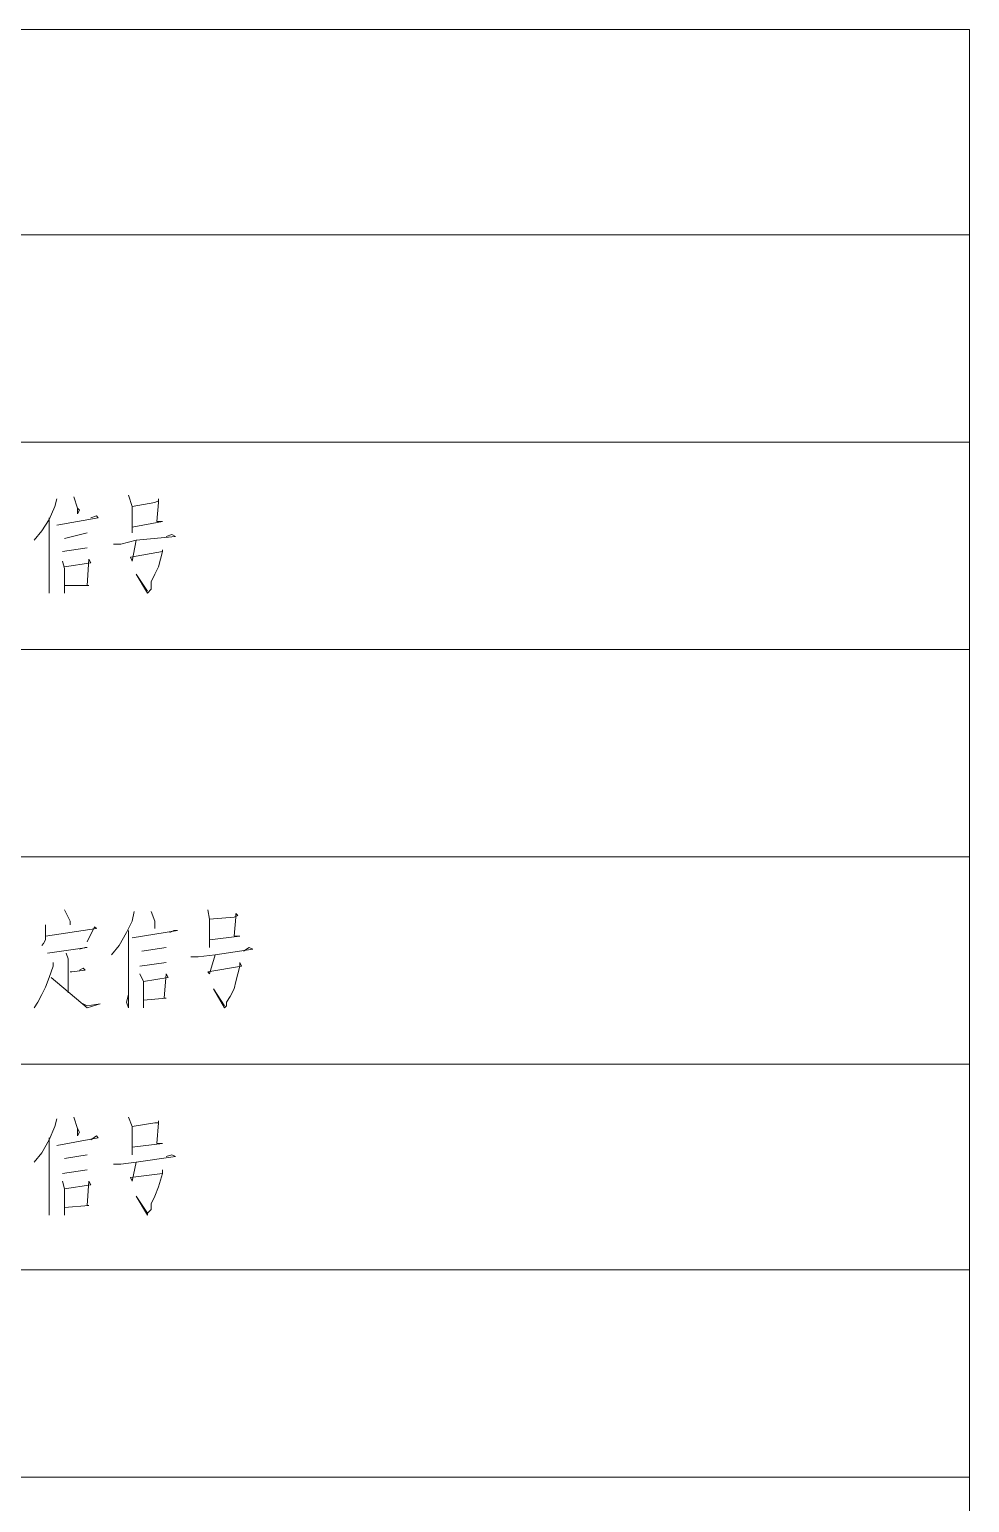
# Model space of a CAD drawing. Header units: millimetres. Extents: x 201 to 11482, y -7821 to 251.
# Drawn here: x 3510.76 to 3542.42, y -5516.62 to -5466.99 of the extents above; entities that cross this region are included whole.
import ezdxf

# ---------------------------------------------------------------- set-up
doc = ezdxf.new("R2010")
doc.units = ezdxf.units.MM

msp = doc.modelspace()

# ---------------------------------------------------------------- linework, layer by layer
at = {"color": 0, "lineweight": 18}
for points in [[(3542.416, -5473.913), (3542.416, -5466.991), (3233.615, -5466.991), (3233.615, -5473.913), (3542.416, -5473.913)], [(3452.754, -5480.898), (3542.416, -5480.898), (3542.416, -5473.913)], [(3452.754, -5487.883), (3542.416, -5487.883), (3542.416, -5480.898)], [(3511.682, -5482.803), (3511.618, -5483.057), (3511.428, -5483.501), (3511.174, -5483.882), (3510.92, -5484.2)], [(3512.253, -5482.739), (3512.38, -5483.12), (3512.444, -5483.184), (3512.38, -5483.311), (3512.38, -5483.12)], [(3514.095, -5482.676), (3514.222, -5483.057), (3514.222, -5483.946), (3514.222, -5483.755), (3515.238, -5483.565), (3515.047, -5483.565), (3515.111, -5482.93), (3515.111, -5482.803), (3515.111, -5482.866), (3514.984, -5482.93), (3514.222, -5483.057)], [(3511.428, -5483.438), (3511.428, -5485.978), (3511.428, -5485.851), (3511.428, -5485.533)], [(3511.682, -5483.692), (3513.079, -5483.438), (3513.015, -5483.374), (3512.825, -5483.438)], [(3511.936, -5484.136), (3512.698, -5483.946)], [(3513.587, -5484.327), (3513.841, -5484.327), (3514.349, -5484.2), (3515.682, -5484.073), (3515.555, -5484.009), (3515.365, -5484.073)], [(3512.698, -5484.454), (3511.872, -5484.581)], [(3514.349, -5484.2), (3514.222, -5484.898), (3514.158, -5484.771), (3515.238, -5484.581), (3515.238, -5484.517), (3515.238, -5484.581), (3515.111, -5485.089), (3514.984, -5485.343), (3514.857, -5485.597), (3514.857, -5485.851), (3514.73, -5485.978), (3514.73, -5485.978), (3514.349, -5485.343), (3514.73, -5485.914)], [(3511.872, -5484.898), (3511.936, -5485.152), (3511.936, -5485.978), (3511.936, -5485.724), (3512.761, -5485.724), (3512.698, -5485.724), (3512.761, -5484.835), (3512.825, -5484.962), (3511.936, -5485.089)], [(3452.754, -5494.868), (3542.416, -5494.868), (3542.416, -5487.883)], [(3452.754, -5501.853), (3542.416, -5501.853), (3542.416, -5494.868)], [(3511.936, -5496.646), (3512.063, -5496.9), (3512.126, -5497.027), (3512.126, -5497.154)], [(3514.285, -5496.709), (3514.222, -5497.027), (3514.031, -5497.408), (3513.777, -5497.852), (3513.523, -5498.17)], [(3514.857, -5496.709), (3514.984, -5497.027), (3514.984, -5497.154), (3514.984, -5497.281), (3514.984, -5497.027)], [(3516.762, -5496.646), (3516.825, -5496.963), (3516.825, -5497.916), (3516.825, -5497.662), (3517.841, -5497.535), (3517.651, -5497.535), (3517.714, -5496.9), (3517.714, -5496.773), (3517.778, -5496.836), (3517.651, -5496.9), (3516.825, -5496.963)], [(3511.301, -5497.154), (3511.301, -5497.344), (3511.301, -5497.471), (3511.301, -5497.662), (3511.237, -5497.789), (3511.174, -5497.852)], [(3511.301, -5497.535), (3513.015, -5497.281), (3512.952, -5497.217), (3512.698, -5497.725)], [(3514.095, -5497.344), (3514.095, -5499.948), (3514.031, -5499.757), (3514.095, -5499.503)], [(3514.222, -5497.598), (3515.746, -5497.344), (3515.619, -5497.344), (3515.492, -5497.408)], [(3511.364, -5498.106), (3512.698, -5497.916), (3512.634, -5497.916), (3512.444, -5497.979)], [(3514.539, -5498.043), (3515.365, -5497.916)], [(3516.19, -5498.233), (3516.444, -5498.233), (3517.016, -5498.17), (3518.286, -5497.979), (3518.159, -5497.916), (3517.968, -5498.043)], [(3511.555, -5498.424), (3511.555, -5498.551), (3511.428, -5498.932), (3511.301, -5499.249), (3511.174, -5499.503), (3511.047, -5499.757), (3510.92, -5499.948)], [(3511.999, -5498.106), (3512.063, -5498.297), (3512.063, -5499.44)], [(3515.365, -5498.424), (3514.476, -5498.551)], [(3517.016, -5498.17), (3516.825, -5498.805), (3516.762, -5498.741), (3517.905, -5498.551), (3517.841, -5498.424), (3517.841, -5498.551), (3517.714, -5499.059), (3517.651, -5499.313), (3517.524, -5499.567), (3517.397, -5499.757), (3517.397, -5499.884), (3517.333, -5499.948), (3516.952, -5499.313), (3517.333, -5499.884)], [(3511.491, -5498.932), (3511.491, -5498.932), (3512.698, -5499.948), (3513.142, -5499.821), (3512.698, -5499.884), (3512.571, -5499.821)], [(3512.126, -5498.741), (3512.19, -5498.741), (3512.634, -5498.678), (3512.571, -5498.614), (3512.444, -5498.678)], [(3514.476, -5498.805), (3514.603, -5499.059), (3514.603, -5499.948), (3514.603, -5499.694), (3515.365, -5499.63), (3515.301, -5499.63), (3515.365, -5498.805), (3515.428, -5498.932), (3514.603, -5499.059)], [(3452.754, -5508.774), (3542.416, -5508.774), (3542.416, -5501.853)], [(3511.682, -5503.694), (3511.618, -5503.948), (3511.428, -5504.393), (3511.174, -5504.837), (3510.92, -5505.155)], [(3512.253, -5503.631), (3512.38, -5504.012), (3512.444, -5504.139), (3512.38, -5504.266), (3512.38, -5504.012)], [(3514.095, -5503.631), (3514.222, -5503.948), (3514.222, -5504.901), (3514.222, -5504.647), (3515.238, -5504.52), (3515.047, -5504.52), (3515.111, -5503.821), (3515.111, -5503.758), (3515.111, -5503.821), (3514.984, -5503.821), (3514.222, -5503.948)], [(3511.428, -5504.329), (3511.428, -5506.933), (3511.428, -5506.742), (3511.428, -5506.425)], [(3511.682, -5504.583), (3513.079, -5504.329), (3513.015, -5504.266), (3512.825, -5504.393)], [(3511.936, -5505.028), (3512.698, -5504.901)], [(3513.587, -5505.218), (3513.841, -5505.218), (3514.349, -5505.155), (3515.682, -5504.964), (3515.555, -5504.901), (3515.365, -5504.964)], [(3512.698, -5505.409), (3511.872, -5505.536)], [(3514.349, -5505.155), (3514.222, -5505.79), (3514.158, -5505.663), (3515.238, -5505.536), (3515.238, -5505.409), (3515.238, -5505.536), (3515.111, -5505.98), (3514.984, -5506.298), (3514.857, -5506.552), (3514.857, -5506.742), (3514.73, -5506.869), (3514.73, -5506.933), (3514.349, -5506.298), (3514.73, -5506.869)], [(3511.872, -5505.79), (3511.936, -5506.044), (3511.936, -5506.933), (3511.936, -5506.679), (3512.761, -5506.615), (3512.698, -5506.615), (3512.761, -5505.79), (3512.825, -5505.917), (3511.936, -5506.044)], [(3452.754, -5515.759), (3542.416, -5515.759), (3542.416, -5508.774)], [(3452.754, -5522.744), (3542.416, -5522.744), (3542.416, -5515.759)]]:
    msp.add_lwpolyline(points, dxfattribs=at)

doc.saveas('drawing.dxf')
